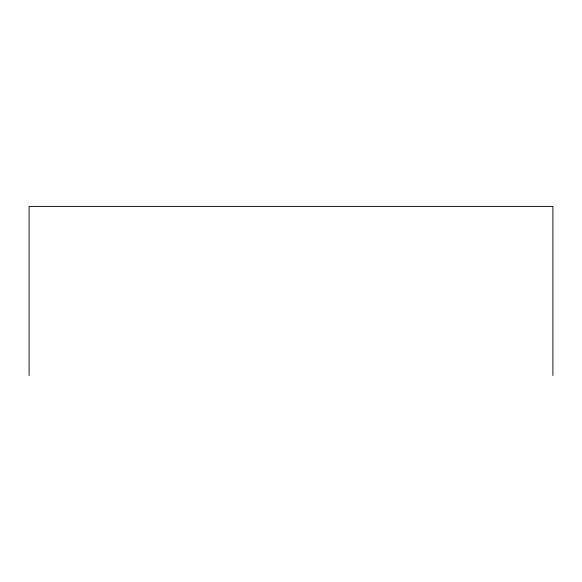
<?xml version="1.0" encoding="UTF-8"?>
<svg xmlns="http://www.w3.org/2000/svg" width="582" height="582" viewBox="0 0 582 582"><rect width="100%" height="100%" fill="white"/><g stroke="black" fill="none" stroke-linecap="round" stroke-linejoin="round"><path stroke-width="0.87" d="M552.9 375.586L552.9 206.414L29.1 206.414L29.1 375.586"/></g></svg>
